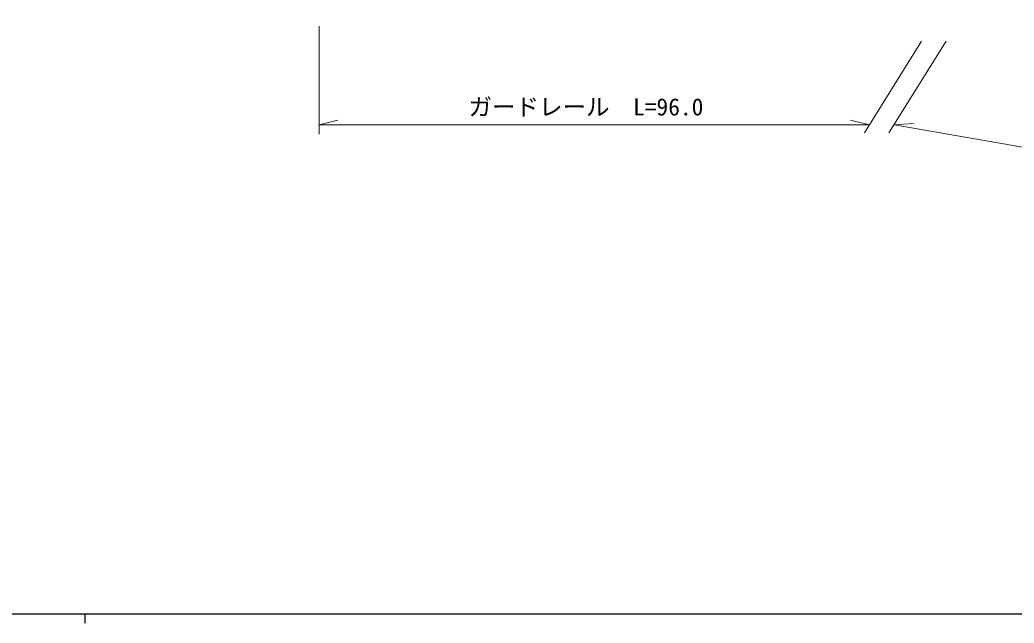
# Model space of a CAD drawing. Units: millimetres, scale not verified. Extents: x 40000 to 680000, y 20000 to 380000.
# Drawn here: x 161087 to 266838, y 204000 to 268144 of the extents above; entities that cross this region are included whole.
import ezdxf
from ezdxf.enums import TextEntityAlignment as Align

# ---------------------------------------------------------------- set-up
doc = ezdxf.new("R2010")
doc.units = ezdxf.units.MM
doc.header["$LTSCALE"] = 1000
for name, color, linetype, lineweight in [('M-BGD', 7, 'Continuous', 13), ('M-STR-HTXT', 7, 'Continuous', 13), ('M-TTL-BAND', 7, 'Continuous', 25)]:
    doc.layers.add(name, color=color, linetype=linetype, lineweight=lineweight)
doc.styles.add('ＭＳ ゴシック', font='')
doc.styles.get('ＭＳ ゴシック').set_extended_font_data('MS Gothic')

msp = doc.modelspace()

# ---------------------------------------------------------------- linework, layer by layer
at = {"layer": 'M-BGD'}
msp.add_open_spline([(173569, 285646), (175253, 286930), (175779, 287361), (177343, 288222), (178637, 288935), (179406, 289257), (180776, 289811), (182708, 290591), (183791, 291056), (185809, 291576), (188535, 292278), (190126, 292392), (192906, 292838), (195325, 293226), (196677, 293514), (199120, 293689), (202045, 293899), (203697, 293775), (206628, 293689), (209504, 293605), (211121, 293552), (213978, 293216), (217108, 292849), (218823, 292377), (221927, 291828), (224824, 291316), (226462, 291107), (229340, 290503), (231186, 290116), (232181, 289713), (234040, 289399), (235431, 289165), (236227, 289094), (237637, 289084), (239106, 289073), (239930, 289170), (241390, 289336), (243110, 289532), (244054, 289784), (245744, 290156), (249919, 291076), (252187, 291898), (256374, 292759), (258361, 293167), (259491, 293365), (261516, 293484), (263836, 293621), (265191, 293573), (267446, 293011), (269213, 292572), (270157, 292076), (271705, 291119), (273187, 290202), (273953, 289579), (275269, 288437), (276125, 287695), (276445, 287112), (277288, 286355), (278582, 285195), (279378, 284624), (280790, 283611), (282753, 282202), (283877, 281430), (285995, 280267), (287976, 279180), (289132, 278643), (291231, 277807), (293020, 277095), (294073, 276828), (295931, 276324), (297394, 275927), (298228, 275758), (299717, 275472), (301274, 275174), (302144, 274961), (303723, 274810), (305159, 274672), (305972, 274703), (307414, 274652), (309557, 274577), (310760, 274594), (312902, 274495), (314753, 274409), (315791, 274364), (317634, 274179), (319217, 274020), (320103, 273909), (321672, 273643), (323394, 273350), (324356, 273160), (326057, 272760), (328780, 272118), (330257, 271570), (332965, 270867), (335004, 270337), (336153, 270064), (338200, 269563), (340337, 269040), (341535, 268753), (343676, 268244), (345743, 267752), (346908, 267507), (348972, 267002), (350552, 266616), (351442, 266419), (353009, 265985), (353904, 265737), (354424, 265649), (355289, 265312), (355931, 265062), (356161, 264958), (356897, 264586)], degree=3, knots=[0, 0, 0, 0, 1, 1, 1, 2, 2, 2, 3, 3, 3, 4, 4, 4, 5, 5, 5, 6, 6, 6, 7, 7, 7, 8, 8, 8, 9, 9, 9, 10, 10, 10, 11, 11, 11, 12, 12, 12, 13, 13, 13, 14, 14, 14, 15, 15, 15, 16, 16, 16, 17, 17, 17, 18, 18, 18, 19, 19, 19, 20, 20, 20, 21, 21, 21, 22, 22, 22, 23, 23, 23, 24, 24, 24, 25, 25, 25, 26, 26, 26, 27, 27, 27, 28, 28, 28, 29, 29, 29, 30, 30, 30, 31, 31, 31, 32, 32, 32, 33, 33, 33, 34, 34, 34, 35, 35, 35, 36, 36, 36, 37, 37, 37, 37], dxfattribs=at)
at = {"layer": 'M-STR-HTXT'}
for p, q in [((192909, 267473), (192909, 255975)), ((256982, 265893), (250913, 256127)), ((259596, 265893), (253528, 256127)), ((192909, 256988), (194909, 257488)), ((192909, 256988), (251448, 256988)), ((251448, 256988), (249448, 257488)), ((254063, 256988), (256119, 257137)), ((254063, 256988), (327226, 244222))]:
    msp.add_line(p, q, dxfattribs=at)
at = {"layer": 'M-TTL-BAND'}
for p, q in [((40000, 205000), (579000, 205000)), ((168000, 205000), (168000, 204000))]:
    msp.add_line(p, q, dxfattribs=at)

# ---------------------------------------------------------------- texts
at = {"layer": 'M-STR-HTXT', "style": 'ＭＳ ゴシック'}
msp.add_text('ガードレール\u3000L=96.0', height=1833, dxfattribs=at).set_placement((221296, 257428), align=Align.BOTTOM_CENTER)

doc.saveas('drawing.dxf')
